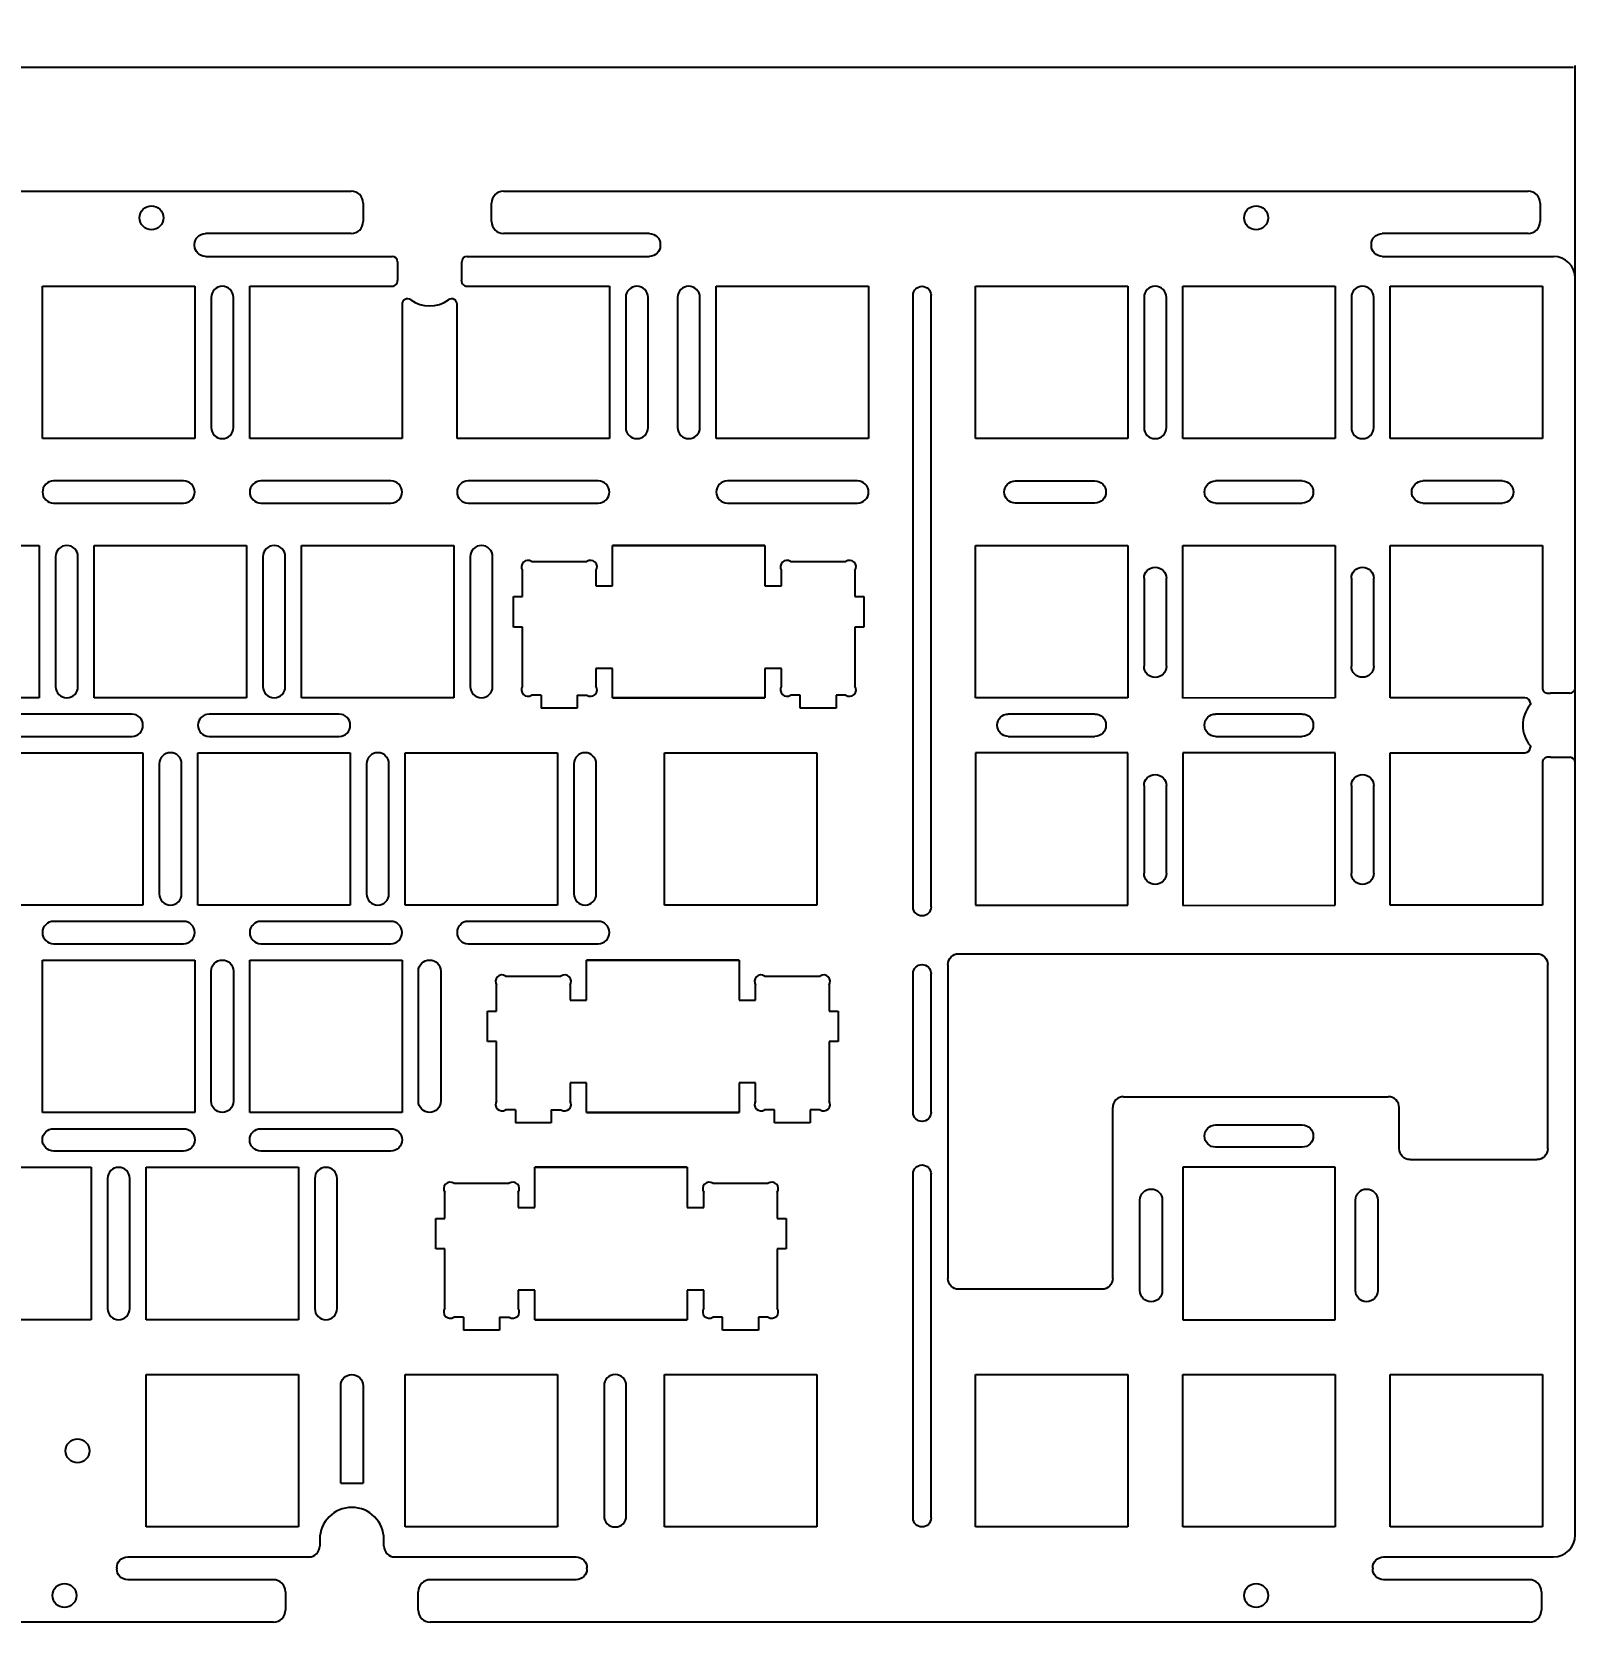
# Model space of a CAD drawing. Header units: millimetres. Extents: x 232 to 1078, y -277 to 130.
# Drawn here: x 935.9 to 1077.7, y -243.4 to -97.3 of the extents above; entities that cross this region are included whole.
import ezdxf

# ---------------------------------------------------------------- set-up
doc = ezdxf.new("R2010")
doc.units = ezdxf.units.MM
doc.layers.add('1', color=7, linetype='Continuous')
doc.layers.add('4', color=7, linetype='Continuous')
doc.dimstyles.get("Standard").update_dxf_attribs({"dimtxt": 5, "dimasz": 0.18, "dimexe": 0.18, "dimexo": 0.0625, "dimgap": 0.09, "dimtad": 0, "dimtih": 1, "dimtoh": 1, "dimdec": 4, "dimzin": 0, "dimdsep": 46, "dimtxsty": 'Standard', "dimcen": 0.09, "dimadec": 0, "dimazin": 0, "dimtfac": 1, "dimtdec": 4, "dimtofl": 0, "dimtmove": 0, "dimatfit": 3, "dimfxl": 1, "dimtolj": 1, "dimtzin": 0, "dimarcsym": 0})

# ---------------------------------------------------------------- blocks, each defined once
blk = doc.blocks.new('*D14')
at = {"color": 0, "lineweight": -2}
for p, q in [((729.02, -155.96), (729.02, -100.38)), ((729.2, -100.56), (885.75, -100.56)), ((1077.49, -100.56), (920.93, -100.56)), ((1077.67, -184.36), (1077.67, -100.38))]:
    blk.add_line(p, q, dxfattribs=at)
at = {"color": 0, "lineweight": -3}
for points in [[(729.2, -100.53), (729.2, -100.59), (729.02, -100.56)], [(1077.49, -100.53), (1077.49, -100.59), (1077.67, -100.56)]]:
    blk.add_solid(points, dxfattribs=at)
at = {"layer": 'Defpoints', "color": 0, "lineweight": -3}
for p in [(1077.67, -100.56), (729.02, -156.02, -1.95), (1077.67, -184.42, -1.95)]:
    blk.add_point(p, dxfattribs=at)
at = {"color": 0, "insert": (903.34, -100.56), "char_height": 5, "attachment_point": 5}
blk.add_mtext('\\A1;348.6529', dxfattribs=at)

msp = doc.modelspace()

# ---------------------------------------------------------------- linework, layer by layer
at = {"color": 0}
for p, q in [((980.11521, -149.17364, -1.95004), (980.94071, -149.17364, -1.95004)), ((982.66461, -158.24394, -1.95004), (982.66461, -159.44284, -1.95004)), ((985.96501, -158.24394, -1.95004), (986.85865, -158.24394, -1.95004)), ((977.73321, -187.27364, -1.95004), (978.55871, -187.27364, -1.95004)), ((980.28261, -196.34394, -1.95004), (980.28261, -197.54284, -1.95004)), ((983.58301, -196.34394, -1.95004), (984.47665, -196.34394, -1.95004)), ((972.97071, -206.32364, -1.95004), (973.79621, -206.32364, -1.95004)), ((975.52011, -215.39394, -1.95004), (975.52011, -216.59284, -1.95004)), ((978.82051, -215.39394, -1.95004), (979.71415, -215.39394, -1.95004))]:
    msp.add_line(p, q, dxfattribs=at)
at = {"layer": '1', "color": 0}
for p, q in [((888.91557, -111.91294, -1.95005), (965.20313, -111.91294, -1.95005)), ((979.20313, -111.91294, -1.95005), (1073.34711, -111.91294, -1.95005)), ((966.30313, -113.01294, -1.95005), (966.30313, -114.71294, -1.95005)), ((978.10313, -114.71294, -1.95005), (978.10313, -113.01294, -1.95005)), ((1074.44711, -113.01294, -1.95005), (1074.44711, -114.71294, -1.95005)), ((950.80313, -116.91294, -1.95005), (950.80313, -116.81294, -1.95005)), ((965.20313, -115.81294, -1.95005), (951.80313, -115.81294, -1.95005)), ((992.60313, -115.81294, -1.95005), (979.20313, -115.81294, -1.95005)), ((993.60313, -116.81294, -1.95005), (993.60313, -116.91294, -1.95005)), ((1058.94711, -116.91294, -1.95005), (1058.94711, -116.81294, -1.95005)), ((1073.34711, -115.81294, -1.95005), (1059.94711, -115.81294, -1.95005)), ((951.80313, -117.91294, -1.95005), (968.95313, -117.91294, -1.95005)), ((975.85313, -117.91294, -1.95005), (992.60313, -117.91294, -1.95005)), ((1059.94711, -117.91294, -1.95005), (1075.66907, -117.91294, -1.95005)), ((969.45313, -118.41294, -1.95005), (969.45313, -119.91194, -1.95005)), ((975.35313, -119.91194, -1.95005), (975.35313, -118.41294, -1.95005)), ((936.82807, -134.66294, -1.95005), (936.82807, -120.66294, -1.95005)), ((936.82807, -120.66294, -1.95005), (950.82807, -120.66294, -1.95005)), ((950.82807, -120.66294, -1.95005), (950.82807, -134.66294, -1.95005)), ((955.87807, -120.66294, -1.95005), (968.96227, -120.66294, -1.95005)), ((955.87807, -134.66294, -1.95005), (955.87807, -120.66294, -1.95005)), ((975.84399, -120.66294, -1.95005), (988.92807, -120.66294, -1.95005)), ((988.92807, -120.66294, -1.95005), (988.92807, -134.66294, -1.95005)), ((998.74107, -120.66294, -1.95005), (1012.74007, -120.66294, -1.95005)), ((998.74107, -134.66294, -1.95005), (998.74107, -120.66294, -1.95005)), ((1012.74007, -120.66294, -1.95005), (1012.74007, -134.66294, -1.95005)), ((1022.55307, -120.66294, -1.95005), (1036.55307, -120.66294, -1.95005)), ((1022.55307, -134.66294, -1.95005), (1022.55307, -120.66294, -1.95005)), ((1036.55307, -120.66294, -1.95005), (1036.55307, -134.66294, -1.95005)), ((1041.60307, -120.66294, -1.95005), (1055.60307, -120.66294, -1.95005)), ((1041.60307, -134.66294, -1.95005), (1041.60307, -120.66294, -1.95005)), ((1055.60307, -120.66294, -1.95005), (1055.60307, -134.66294, -1.95005)), ((1060.65307, -134.66294, -1.95005), (1060.65307, -120.66294, -1.95005)), ((1060.65307, -120.66294, -1.95005), (1074.65307, -120.66294, -1.95005)), ((1074.65307, -120.66294, -1.95005), (1074.65307, -134.66294, -1.95005)), ((1077.66907, -157.54705, -1.95005), (1077.66907, -119.91294, -1.95005)), ((952.32813, -121.68874, -1.95005), (952.32813, -133.63794, -1.95005)), ((954.37813, -133.63794, -1.95005), (954.37813, -121.68874, -1.95005)), ((969.87807, -122.30508, -1.95005), (969.87807, -134.66294, -1.95005)), ((974.92807, -134.66294, -1.95005), (974.92807, -122.30517, -1.95005)), ((990.42813, -121.68874, -1.95005), (990.42813, -133.63794, -1.95005)), ((992.47813, -133.63794, -1.95005), (992.47813, -121.68874, -1.95005)), ((995.19056, -121.68874, -1.95005), (995.19056, -133.63794, -1.95005)), ((997.24056, -133.63794, -1.95005), (997.24056, -121.68874, -1.95005)), ((1016.82807, -177.70024, -1.95005), (1016.82807, -121.48794, -1.95005)), ((1018.47807, -177.70024, -1.95005), (1018.47807, -121.48794, -1.95005)), ((1038.05313, -121.68874, -1.95005), (1038.05313, -133.63794, -1.95005)), ((1040.10313, -133.63794, -1.95005), (1040.10313, -121.68874, -1.95005)), ((1057.10313, -121.68874, -1.95005), (1057.10313, -133.63794, -1.95005)), ((1059.15313, -133.63794, -1.95005), (1059.15313, -121.68874, -1.95005)), ((950.82807, -134.66294, -1.95005), (936.82807, -134.66294, -1.95005)), ((969.87807, -134.66294, -1.95005), (955.87807, -134.66294, -1.95005)), ((988.92807, -134.66294, -1.95005), (974.92807, -134.66294, -1.95005)), ((1012.74007, -134.66294, -1.95005), (998.74107, -134.66294, -1.95005)), ((1036.55307, -134.66294, -1.95005), (1022.55307, -134.66294, -1.95005)), ((1055.60307, -134.66294, -1.95005), (1041.60307, -134.66294, -1.95005)), ((1074.65307, -134.66294, -1.95005), (1060.65307, -134.66294, -1.95005)), ((949.80268, -138.54374, -1.95005), (937.85348, -138.54374, -1.95005)), ((968.85268, -138.54374, -1.95005), (956.90348, -138.54374, -1.95005)), ((987.90268, -138.54374, -1.95005), (975.95348, -138.54374, -1.95005)), ((1011.71518, -138.54374, -1.95005), (999.76598, -138.54374, -1.95005)), ((1026.22307, -138.54374, -1.95005), (1033.53307, -138.54374, -1.95005)), ((1052.58307, -138.54374, -1.95005), (1044.62307, -138.54374, -1.95005)), ((1070.98307, -138.54374, -1.95005), (1063.67307, -138.54374, -1.95005)), ((1025.20307, -139.57374, -1.95005), (1025.20307, -139.56374, -1.95005)), ((1034.55307, -139.56374, -1.95005), (1034.55307, -139.57374, -1.95005)), ((1043.60307, -139.56374, -1.95005), (1043.60307, -139.57374, -1.95005)), ((1053.60307, -139.57374, -1.95005), (1053.60307, -139.56374, -1.95005)), ((1062.65307, -139.56374, -1.95005), (1062.65307, -139.57374, -1.95005)), ((1072.00307, -139.57374, -1.95005), (1072.00307, -139.56374, -1.95005)), ((937.85348, -140.59374, -1.95005), (949.80268, -140.59374, -1.95005)), ((956.90348, -140.59374, -1.95005), (968.85268, -140.59374, -1.95005)), ((975.95348, -140.59374, -1.95005), (987.90268, -140.59374, -1.95005)), ((999.76598, -140.59374, -1.95005), (1011.71518, -140.59374, -1.95005)), ((1033.53307, -140.59374, -1.95005), (1026.22307, -140.59374, -1.95005)), ((1044.62307, -140.59374, -1.95005), (1052.58307, -140.59374, -1.95005)), ((1063.67307, -140.59374, -1.95005), (1070.98307, -140.59374, -1.95005)), ((922.54107, -144.47454, -1.95005), (936.54007, -144.47454, -1.95005)), ((936.54007, -144.47454, -1.95005), (936.54007, -158.47524, -1.95005)), ((941.59107, -144.47454, -1.95005), (955.59007, -144.47454, -1.95005)), ((941.59107, -158.47524, -1.95005), (941.59107, -144.47454, -1.95005)), ((955.59007, -144.47454, -1.95005), (955.59007, -158.47524, -1.95005)), ((960.64107, -144.47454, -1.95005), (974.64007, -144.47454, -1.95005)), ((960.64107, -158.47524, -1.95005), (960.64107, -144.47454, -1.95005)), ((974.64007, -144.47454, -1.95005), (974.64007, -158.47524, -1.95005)), ((989.21507, -144.47594, -1.95005), (989.21607, -144.47594, -1.95005)), ((989.21557, -144.47454, -1.95004), (1003.21557, -144.47454, -1.95004)), ((989.21607, -144.47454, -1.95005), (989.21607, -144.47594, -1.95005)), ((1003.21507, -144.47454, -1.95005), (989.21607, -144.47454, -1.95005)), ((1003.21507, -144.47594, -1.95005), (1003.21507, -144.47454, -1.95005)), ((1003.21507, -144.47594, -1.95005), (1003.21607, -144.47594, -1.95005)), ((1022.55307, -144.47454, -1.95005), (1036.55307, -144.47454, -1.95005)), ((1022.55307, -158.47524, -1.95005), (1022.55307, -144.47454, -1.95005)), ((1036.55307, -144.47454, -1.95005), (1036.55307, -158.47524, -1.95005)), ((1041.60307, -158.50024, -1.95005), (1041.60307, -144.47454, -1.95005)), ((1041.60307, -144.47454, -1.95005), (1055.60307, -144.47454, -1.95005)), ((1055.60307, -144.47454, -1.95005), (1055.60307, -158.47524, -1.95005)), ((1060.65307, -158.47524, -1.95005), (1060.65307, -144.47454, -1.95005)), ((1060.65307, -144.47454, -1.95005), (1074.65307, -144.47454, -1.95005)), ((1074.65307, -144.47454, -1.95005), (1074.65307, -157.55612, -1.95005)), ((938.04088, -145.50104, -1.95005), (938.04088, -157.45024, -1.95005)), ((940.09088, -157.45024, -1.95005), (940.09088, -145.50104, -1.95005)), ((957.09098, -145.50104, -1.95005), (957.09098, -157.45024, -1.95005)), ((959.14098, -157.45024, -1.95005), (959.14098, -145.50104, -1.95005)), ((976.14103, -145.50104, -1.95005), (976.14103, -157.45024, -1.95005)), ((978.19103, -157.45024, -1.95005), (978.19103, -145.50104, -1.95005)), ((981.77238, -145.94494, -1.95004), (986.85865, -145.94494, -1.95004)), ((1005.57249, -145.94494, -1.95004), (1010.65876, -145.94494, -1.95004)), ((1038.05317, -147.49454, -1.95005), (1038.05317, -155.58024, -1.95005)), ((1039.08317, -146.47454, -1.95005), (1039.07317, -146.47454, -1.95005)), ((1040.10317, -155.58024, -1.95005), (1040.10317, -147.49454, -1.95005)), ((1057.10317, -147.49454, -1.95005), (1057.10317, -155.56774, -1.95005)), ((1058.13317, -146.47454, -1.95005), (1058.12317, -146.47454, -1.95005)), ((1059.15317, -155.56774, -1.95005), (1059.15317, -147.49454, -1.95005)), ((987.69031, -148.17364, -1.95004), (989.21566, -148.17364, -1.95004)), ((1003.21547, -148.17364, -1.95004), (1004.74081, -148.17364, -1.95004)), ((980.11521, -151.97524, -1.95004), (980.11521, -149.17364, -1.95004)), ((1012.31441, -149.17364, -1.95004), (1012.31441, -151.97524, -1.95004)), ((989.21563, -155.77354, -1.95004), (987.69031, -155.77354, -1.95004)), ((1004.74081, -155.77354, -1.95004), (1003.2155, -155.77354, -1.95004)), ((1039.07317, -156.60024, -1.95005), (1039.08317, -156.60024, -1.95005)), ((1058.12317, -156.58774, -1.95005), (1058.13317, -156.58774, -1.95005)), ((936.54007, -158.47524, -1.95005), (922.54107, -158.47524, -1.95005)), ((955.59007, -158.47524, -1.95005), (941.59107, -158.47524, -1.95005)), ((974.64007, -158.47524, -1.95005), (960.64107, -158.47524, -1.95005)), ((989.21507, -158.47524, -1.95005), (1003.21607, -158.47524, -1.95005)), ((1003.21556, -158.47454, -1.95004), (989.21557, -158.47454, -1.95004)), ((1036.55307, -158.47524, -1.95005), (1022.55307, -158.47524, -1.95005)), ((1055.60307, -158.47524, -1.95005), (1041.60307, -158.50024, -1.95005)), ((1073.05381, -158.47524, -1.95005), (1060.65307, -158.47524, -1.95005)), ((1073.55381, -158.97524, -1.95005), (1073.55381, -159.0883, -1.95005)), ((1077.16907, -158.04705, -1.95005), (1075.40307, -158.04705, -1.95005)), ((945.04048, -159.97604, -1.95005), (933.09128, -159.97604, -1.95005)), ((964.09053, -159.97604, -1.95005), (952.14133, -159.97604, -1.95005)), ((985.96501, -159.44284, -1.95004), (982.66461, -159.44284, -1.95004)), ((1009.76521, -159.44284, -1.95004), (1006.46461, -159.44284, -1.95004)), ((1033.53307, -159.97205, -1.95005), (1025.57307, -159.97205, -1.95005)), ((1052.58307, -159.97205, -1.95005), (1044.62307, -159.97205, -1.95005)), ((933.09128, -162.02604, -1.95005), (945.04048, -162.02604, -1.95005)), ((952.14133, -162.02604, -1.95005), (964.09053, -162.02604, -1.95005)), ((1024.55307, -160.99205, -1.95005), (1024.55307, -161.00205, -1.95005)), ((1025.57307, -162.02205, -1.95005), (1033.53307, -162.02205, -1.95005)), ((1034.55307, -161.00205, -1.95005), (1034.55307, -160.99205, -1.95005)), ((1043.60307, -160.99205, -1.95005), (1043.60307, -161.00205, -1.95005)), ((1044.62307, -162.02205, -1.95005), (1052.58307, -162.02205, -1.95005)), ((1053.60307, -161.00205, -1.95005), (1053.60307, -160.99205, -1.95005)), ((932.06607, -163.52454, -1.95005), (946.06507, -163.52454, -1.95005)), ((946.06507, -163.52454, -1.95005), (946.06507, -177.52524, -1.95005)), ((951.11607, -163.52454, -1.95005), (965.11507, -163.52454, -1.95005)), ((951.11607, -177.52524, -1.95005), (951.11607, -163.52454, -1.95005)), ((965.11507, -163.52454, -1.95005), (965.11507, -177.52524, -1.95005)), ((970.16607, -163.52454, -1.95005), (984.16507, -163.52454, -1.95005)), ((970.16607, -177.52524, -1.95005), (970.16607, -163.52454, -1.95005)), ((984.16507, -163.52454, -1.95005), (984.16507, -177.52524, -1.95005)), ((993.97807, -177.52524, -1.95005), (993.97807, -163.52454, -1.95005)), ((993.97807, -163.52454, -1.95005), (1007.97807, -163.52454, -1.95005)), ((1007.97807, -163.52454, -1.95005), (1007.97807, -177.52524, -1.95005)), ((1036.55307, -163.52454, -1.95005), (1022.55307, -163.52454, -1.95005)), ((1022.55307, -163.52454, -1.95005), (1022.55307, -177.52524, -1.95005)), ((1036.55307, -177.52524, -1.95005), (1036.55307, -163.52454, -1.95005)), ((1055.60307, -163.52454, -1.95005), (1041.60307, -163.52454, -1.95005)), ((1041.60307, -163.52454, -1.95005), (1041.60307, -177.55024, -1.95005)), ((1055.60307, -177.52524, -1.95005), (1055.60307, -163.52454, -1.95005)), ((1060.65307, -177.52524, -1.95005), (1060.65307, -163.52454, -1.95005)), ((1060.65307, -163.52454, -1.95005), (1073.05381, -163.52454, -1.95005)), ((1073.55381, -162.9058, -1.95005), (1073.55381, -163.02454, -1.95005)), ((947.56593, -164.55104, -1.95005), (947.56593, -176.50024, -1.95005)), ((949.61593, -176.50024, -1.95005), (949.61593, -164.55104, -1.95005)), ((966.61598, -164.55104, -1.95005), (966.61598, -176.50024, -1.95005)), ((968.66598, -176.50024, -1.95005), (968.66598, -164.55104, -1.95005)), ((985.66603, -164.55104, -1.95005), (985.66603, -176.50024, -1.95005)), ((987.71603, -176.50024, -1.95005), (987.71603, -164.55104, -1.95005)), ((1074.65307, -164.43798, -1.95005), (1074.65307, -177.52524, -1.95005)), ((1075.40307, -163.94705, -1.95005), (1077.16907, -163.94705, -1.95005)), ((1077.66907, -235.42529, -1.95005), (1077.66907, -164.44705, -1.95005)), ((1038.05297, -166.54454, -1.95005), (1038.05297, -174.60524, -1.95005)), ((1039.08317, -165.52454, -1.95005), (1039.07297, -165.52454, -1.95005)), ((1040.10317, -174.60524, -1.95005), (1040.10317, -166.54454, -1.95005)), ((1057.10317, -166.54454, -1.95005), (1057.10317, -174.60524, -1.95005)), ((1058.13297, -165.52454, -1.95005), (1058.12317, -165.52454, -1.95005)), ((1059.15297, -174.60524, -1.95005), (1059.15297, -166.54454, -1.95005)), ((1039.07297, -175.62524, -1.95005), (1039.08317, -175.62524, -1.95005)), ((1058.12317, -175.62524, -1.95005), (1058.13297, -175.62524, -1.95005)), ((946.06507, -177.52524, -1.95005), (932.06607, -177.52524, -1.95005)), ((965.11507, -177.52524, -1.95005), (951.11607, -177.52524, -1.95005)), ((984.16507, -177.52524, -1.95005), (970.16607, -177.52524, -1.95005)), ((1007.97807, -177.52524, -1.95005), (993.97807, -177.52524, -1.95005)), ((1022.55307, -177.52524, -1.95005), (1036.55307, -177.52524, -1.95005)), ((1041.60307, -177.55024, -1.95005), (1055.60307, -177.52524, -1.95005)), ((1074.65307, -177.52524, -1.95005), (1060.65307, -177.52524, -1.95005)), ((949.80188, -179.02604, -1.95005), (937.85268, -179.02604, -1.95005)), ((968.85188, -179.02604, -1.95005), (956.90268, -179.02604, -1.95005)), ((987.90188, -179.02604, -1.95005), (975.95268, -179.02604, -1.95005)), ((937.85268, -181.07604, -1.95005), (949.80188, -181.07604, -1.95005)), ((956.90268, -181.07604, -1.95005), (968.85188, -181.07604, -1.95005)), ((975.95268, -181.07604, -1.95005), (987.90188, -181.07604, -1.95005)), ((936.82807, -182.57454, -1.95005), (950.82807, -182.57454, -1.95005)), ((936.82807, -196.57524, -1.95005), (936.82807, -182.57454, -1.95005)), ((950.82807, -182.57454, -1.95005), (950.82807, -196.57524, -1.95005)), ((955.87807, -182.57454, -1.95005), (969.87807, -182.57454, -1.95005)), ((955.87807, -196.57524, -1.95005), (955.87807, -182.57454, -1.95005)), ((969.87807, -182.57454, -1.95005), (969.87807, -196.57524, -1.95005)), ((1000.83407, -182.57454, -1.95005), (986.83307, -182.57454, -1.95005)), ((986.83357, -182.57454, -1.95004), (1000.83357, -182.57454, -1.95004)), ((1021.02837, -181.99064, -1.95005), (1074.14727, -181.99064, -1.95005)), ((952.32733, -195.55024, -1.95005), (952.32733, -183.60104, -1.95005)), ((954.37733, -183.60104, -1.95005), (954.37733, -195.55024, -1.95005)), ((971.37733, -195.55024, -1.95005), (971.37733, -183.60104, -1.95005)), ((973.42733, -183.60104, -1.95005), (973.42733, -195.55024, -1.95005)), ((979.39038, -184.04494, -1.95004), (984.47665, -184.04494, -1.95004)), ((1003.19049, -184.04494, -1.95004), (1008.27676, -184.04494, -1.95004)), ((1016.82807, -196.5868, -1.95005), (1016.82807, -183.81564, -1.95005)), ((1018.47807, -196.5868, -1.95005), (1018.47807, -183.81564, -1.95005)), ((1020.02837, -182.99064, -1.95005), (1020.02837, -211.82874, -1.95005)), ((1075.14727, -199.91424, -1.95005), (1075.14727, -182.99064, -1.95005)), ((985.30831, -186.27364, -1.95004), (986.83366, -186.27364, -1.95004)), ((1000.83347, -186.27364, -1.95004), (1002.35881, -186.27364, -1.95004)), ((977.73321, -190.07524, -1.95004), (977.73321, -187.27364, -1.95004)), ((1009.93241, -187.27364, -1.95004), (1009.93241, -190.07524, -1.95004)), ((986.83363, -193.87354, -1.95004), (985.30831, -193.87354, -1.95004)), ((1002.35881, -193.87354, -1.95004), (1000.8335, -193.87354, -1.95004)), ((1036.17864, -195.14104, -1.95005), (1060.49694, -195.14104, -1.95005)), ((950.82807, -196.57524, -1.95005), (936.82807, -196.57524, -1.95005)), ((969.87807, -196.57524, -1.95005), (955.87807, -196.57524, -1.95005)), ((986.83307, -196.57524, -1.95005), (1000.83407, -196.57524, -1.95005)), ((1000.83356, -196.57454, -1.95004), (986.83357, -196.57454, -1.95004)), ((1035.17864, -211.82874, -1.95005), (1035.17864, -196.14104, -1.95005)), ((1061.49694, -199.91424, -1.95005), (1061.49694, -196.14104, -1.95005)), ((937.85268, -198.07524, -1.95005), (949.80188, -198.07524, -1.95005)), ((956.90268, -198.07524, -1.95005), (968.85188, -198.07524, -1.95005)), ((983.58301, -197.54284, -1.95004), (980.28261, -197.54284, -1.95004)), ((1007.38321, -197.54284, -1.95004), (1004.08261, -197.54284, -1.95004)), ((1044.62807, -197.72773, -1.95005), (1052.57807, -197.72773, -1.95005)), ((949.80188, -200.12524, -1.95005), (937.85268, -200.12524, -1.95005)), ((968.85188, -200.12524, -1.95005), (956.90268, -200.12524, -1.95005)), ((1052.57807, -199.77773, -1.95005), (1044.62807, -199.77773, -1.95005)), ((927.30307, -201.62454, -1.95005), (941.30307, -201.62454, -1.95005)), ((941.30307, -201.62454, -1.95005), (941.30307, -215.62534, -1.95005)), ((946.35307, -201.62454, -1.95005), (960.35307, -201.62454, -1.95005)), ((946.35307, -215.62534, -1.95005), (946.35307, -201.62454, -1.95005)), ((960.35307, -201.62454, -1.95005), (960.35307, -215.62534, -1.95005)), ((982.07057, -201.62604, -1.95005), (982.07107, -201.62604, -1.95005)), ((996.07107, -201.62454, -1.95005), (982.07107, -201.62454, -1.95005)), ((982.07107, -201.62454, -1.95005), (982.07107, -201.62604, -1.95005)), ((982.07107, -201.62454, -1.95004), (996.07107, -201.62454, -1.95004)), ((996.07107, -201.62604, -1.95005), (996.07107, -201.62454, -1.95005)), ((996.07107, -201.62604, -1.95005), (996.07157, -201.62604, -1.95005)), ((1055.60307, -201.62454, -1.95005), (1041.60307, -201.62454, -1.95005)), ((1041.60307, -201.62454, -1.95005), (1041.60307, -215.62534, -1.95005)), ((1055.60307, -215.62534, -1.95005), (1055.60307, -201.62454, -1.95005)), ((1062.49694, -200.91424, -1.95005), (1074.14727, -200.91424, -1.95005)), ((942.80233, -202.65154, -1.95005), (942.80233, -214.60074, -1.95005)), ((944.85233, -214.60074, -1.95005), (944.85233, -202.65154, -1.95005)), ((961.85233, -202.65159, -1.95005), (961.85233, -214.60079, -1.95005)), ((963.90233, -214.60079, -1.95005), (963.90233, -202.65159, -1.95005)), ((974.62788, -203.09494, -1.95004), (979.71415, -203.09494, -1.95004)), ((998.42799, -203.09494, -1.95004), (1003.51426, -203.09494, -1.95004)), ((1016.82807, -233.85029, -1.95005), (1016.82807, -202.23258, -1.95005)), ((1018.47807, -233.85029, -1.95005), (1018.47807, -202.23258, -1.95005)), ((1038.70797, -203.62454, -1.95005), (1038.69817, -203.62454, -1.95005)), ((1058.50797, -203.62454, -1.95005), (1058.49817, -203.62454, -1.95005)), ((980.54581, -205.32364, -1.95004), (982.07116, -205.32364, -1.95004)), ((996.07097, -205.32364, -1.95004), (997.59631, -205.32364, -1.95004)), ((1037.67817, -212.95524, -1.95005), (1037.67817, -204.64454, -1.95005)), ((1039.72797, -204.64454, -1.95005), (1039.72797, -212.95524, -1.95005)), ((1057.47817, -212.95524, -1.95005), (1057.47817, -204.64454, -1.95005)), ((1059.52797, -204.64454, -1.95005), (1059.52797, -212.95524, -1.95005)), ((972.97071, -209.12524, -1.95004), (972.97071, -206.32364, -1.95004)), ((1005.16991, -206.32364, -1.95004), (1005.16991, -209.12524, -1.95004)), ((982.07113, -212.92354, -1.95004), (980.54581, -212.92354, -1.95004)), ((997.59631, -212.92354, -1.95004), (996.071, -212.92354, -1.95004)), ((1034.17864, -212.82874, -1.95005), (1021.02837, -212.82874, -1.95005)), ((1038.69817, -213.97524, -1.95005), (1038.70797, -213.97524, -1.95005)), ((1058.49817, -213.97524, -1.95005), (1058.50797, -213.97524, -1.95005)), ((941.30307, -215.62534, -1.95005), (927.30307, -215.62534, -1.95005)), ((960.35307, -215.62534, -1.95005), (946.35307, -215.62534, -1.95005)), ((982.07057, -215.62534, -1.95005), (996.07157, -215.62534, -1.95005)), ((996.07106, -215.62454, -1.95004), (982.07107, -215.62454, -1.95004)), ((1041.60307, -215.62534, -1.95005), (1055.60307, -215.62534, -1.95005)), ((978.82051, -216.59284, -1.95004), (975.52011, -216.59284, -1.95004)), ((1002.62071, -216.59284, -1.95004), (999.32011, -216.59284, -1.95004)), ((946.35307, -220.67444, -1.95005), (960.35307, -220.67444, -1.95005)), ((946.35307, -234.67529, -1.95005), (946.35307, -220.67444, -1.95005)), ((960.35307, -220.67444, -1.95005), (960.35307, -234.67529, -1.95005)), ((970.16607, -234.67529, -1.95005), (970.16607, -220.67444, -1.95005)), ((970.16607, -220.67444, -1.95005), (984.16507, -220.67444, -1.95005)), ((984.16507, -220.67444, -1.95005), (984.16507, -234.67529, -1.95005)), ((993.97807, -234.67529, -1.95005), (993.97807, -220.67444, -1.95005)), ((993.97807, -220.67444, -1.95005), (1007.97807, -220.67444, -1.95005)), ((1007.97807, -220.67444, -1.95005), (1007.97807, -234.67529, -1.95005)), ((1022.55307, -234.67529, -1.95005), (1022.55307, -220.67444, -1.95005)), ((1022.55307, -220.67444, -1.95005), (1036.55307, -220.67444, -1.95005)), ((1036.55307, -220.67444, -1.95005), (1036.55307, -234.67529, -1.95005)), ((1041.60307, -234.67529, -1.95005), (1041.60307, -220.67444, -1.95005)), ((1041.60307, -220.67444, -1.95005), (1055.60307, -220.67444, -1.95005)), ((1055.60307, -220.67444, -1.95005), (1055.60307, -234.67529, -1.95005)), ((1060.65307, -220.67444, -1.95005), (1074.65307, -220.67444, -1.95005)), ((1060.65307, -234.67529, -1.95005), (1060.65307, -220.67444, -1.95005)), ((1074.65307, -220.67444, -1.95005), (1074.65307, -234.67529, -1.95005)), ((964.23458, -230.65024, -1.95005), (964.23458, -221.70104, -1.95005)), ((966.28458, -221.70104, -1.95005), (966.28458, -230.65024, -1.95005)), ((988.42878, -221.70104, -1.95005), (988.42878, -233.65024, -1.95005)), ((990.47878, -233.65024, -1.95005), (990.47878, -221.70104, -1.95005)), ((964.23458, -230.65024, -1.95005), (966.28458, -230.65024, -1.95005)), ((960.35307, -234.67529, -1.95005), (946.35307, -234.67529, -1.95005)), ((984.16507, -234.67529, -1.95005), (970.16607, -234.67529, -1.95005)), ((1007.97807, -234.67529, -1.95005), (993.97807, -234.67529, -1.95005)), ((1036.55307, -234.67529, -1.95005), (1022.55307, -234.67529, -1.95005)), ((1055.60307, -234.67529, -1.95005), (1041.60307, -234.67529, -1.95005)), ((1074.65307, -234.67529, -1.95005), (1060.65307, -234.67529, -1.95005)), ((962.30958, -235.82704, -1.95005), (962.30958, -236.42529, -1.95005)), ((968.20958, -236.42529, -1.95005), (968.20958, -235.82704, -1.95005)), ((944.65958, -237.42529, -1.95005), (961.30958, -237.42529, -1.95005)), ((969.20958, -237.42529, -1.95005), (985.85958, -237.42529, -1.95005)), ((1060.06911, -237.42529, -1.95005), (1075.66907, -237.42529, -1.95005)), ((943.65958, -238.42529, -1.95005), (943.65958, -238.52529, -1.95005)), ((958.05958, -239.52529, -1.95005), (944.65958, -239.52529, -1.95005)), ((985.85958, -239.52529, -1.95005), (972.45958, -239.52529, -1.95005)), ((986.85958, -238.52529, -1.95005), (986.85958, -238.42529, -1.95005)), ((1059.06911, -238.42529, -1.95005), (1059.06911, -238.52529, -1.95005)), ((1073.46911, -239.52529, -1.95005), (1060.06911, -239.52529, -1.95005)), ((959.15958, -240.62529, -1.95005), (959.15958, -242.32534, -1.95005)), ((971.35958, -242.32534, -1.95005), (971.35958, -240.62529, -1.95005)), ((1074.56911, -240.62529, -1.95005), (1074.56911, -242.32534, -1.95005)), ((958.05958, -243.42534, -1.95005), (891.8741, -243.42534, -1.95005)), ((1073.46911, -243.42534, -1.95005), (972.45958, -243.42534, -1.95005))]:
    msp.add_line(p, q, dxfattribs=at)
for centre in [(946.84711, -114.36294, -1.95005), (1048.34711, -114.36294, -1.95005), (940.04657, -227.67487, -1.95005), (938.84711, -240.97534, -1.95005), (1048.34711, -240.97534, -1.95005)]:
    msp.add_circle(centre, 1.1, dxfattribs=at)
for centre, radius, start, end in [((965.20313, -113.01294, -1.95005), 1.1, 0, 90), ((979.20313, -113.01294, -1.95005), 1.1, 90, 180), ((1073.34711, -113.01294, -1.95005), 1.1, 0, 90), ((965.20313, -114.71294, -1.95005), 1.1, 270, 0), ((979.20313, -114.71294, -1.95005), 1.1, 180, 270), ((1073.34711, -114.71294, -1.95005), 1.1, 270, 0), ((968.95313, -118.41294, -1.95005), 0.5, 0, 90), ((975.85313, -118.41294, -1.95005), 0.5, 90, 180), ((1075.66907, -119.91294, -1.95005), 2, 0, 90), ((953.35313, -121.68874, -1.95005), 1.025, 0, 180), ((968.96227, -120.16294, -1.95005), 0.5, 270, 4.172162), ((972.40313, -119.91194, -1.95005), 2.95, 180, 184.172162), ((975.84399, -120.16294, -1.95005), 0.5, 175.827838, 270), ((972.40313, -119.91194, -1.95005), 2.95, 355.827838, 0), ((991.45313, -121.68874, -1.95005), 1.025, 0, 180), ((996.21556, -121.68874, -1.95005), 1.025, 0, 180), ((1039.07813, -121.68874, -1.95005), 1.025, 0, 180), ((1058.12813, -121.68874, -1.95005), 1.025, 0, 180), ((970.37807, -122.30508, -1.95005), 0.5, 54.057439, 180), ((972.40313, -119.51194, -1.95005), 2.95, 234.057439, 305.940099), ((974.42807, -122.30517, -1.95005), 0.5, 0, 125.940099), ((953.35313, -133.63794, -1.95005), 1.025, 180, 0), ((991.45313, -133.63794, -1.95005), 1.025, 180, 0), ((996.21556, -133.63794, -1.95005), 1.025, 180, 0), ((1039.07813, -133.63794, -1.95005), 1.025, 180, 0), ((1058.12813, -133.63794, -1.95005), 1.025, 180, 0), ((937.85348, -139.56874, -1.95005), 1.025, 90, 270), ((949.80268, -139.56874, -1.95005), 1.025, 270, 90), ((956.90348, -139.56874, -1.95005), 1.025, 90, 270), ((968.85268, -139.56874, -1.95005), 1.025, 270, 90), ((975.95348, -139.56874, -1.95005), 1.025, 90, 270), ((987.90268, -139.56874, -1.95005), 1.025, 270, 90), ((999.76598, -139.56874, -1.95005), 1.025, 90, 270), ((1011.71518, -139.56874, -1.95005), 1.025, 270, 90), ((939.06588, -145.50104, -1.95005), 1.025, 0, 180), ((958.11598, -145.50104, -1.95005), 1.025, 0, 180), ((977.16603, -145.50104, -1.95005), 1.025, 0, 180), ((939.06588, -157.45024, -1.95005), 1.025, 180, 0), ((958.11598, -157.45024, -1.95005), 1.025, 180, 0), ((977.16603, -157.45024, -1.95005), 1.025, 180, 0), ((1075.15307, -157.55612, -1.95005), 0.5, 180, 274.15551), ((1077.16907, -157.54705, -1.95005), 0.5, 270, 0), ((1075.80307, -160.99705, -1.95005), 2.95, 139.681707, 220.318293), ((1073.05381, -158.97524, -1.95005), 0.5, 0, 90), ((945.04048, -161.00104, -1.95005), 1.025, 270, 90), ((952.14133, -161.00104, -1.95005), 1.025, 90, 270), ((964.09053, -161.00104, -1.95005), 1.025, 270, 90), ((948.59093, -164.55104, -1.95005), 1.025, 0, 180), ((967.64098, -164.55104, -1.95005), 1.025, 0, 180), ((986.69103, -164.55104, -1.95005), 1.025, 0, 180), ((1073.05381, -163.02454, -1.95005), 0.5, 270, 0), ((1075.15307, -164.43798, -1.95005), 0.5, 85.84449, 180), ((1077.16907, -164.44705, -1.95005), 0.5, 0, 90), ((948.59093, -176.50024, -1.95005), 1.025, 180, 0), ((967.64098, -176.50024, -1.95005), 1.025, 180, 0), ((986.69103, -176.50024, -1.95005), 1.025, 180, 0), ((937.85268, -180.05104, -1.95005), 1.025, 90, 270), ((949.80188, -180.05104, -1.95005), 1.025, 270, 90), ((956.90268, -180.05104, -1.95005), 1.025, 90, 270), ((968.85188, -180.05104, -1.95005), 1.025, 270, 90), ((975.95268, -180.05104, -1.95005), 1.025, 90, 270), ((987.90188, -180.05104, -1.95005), 1.025, 270, 90), ((1036.17864, -196.14104, -1.95005), 1, 90, 180), ((1060.49694, -196.14104, -1.95005), 1, 0, 90), ((943.82733, -202.65154, -1.95005), 1.025, 0, 180), ((962.87733, -202.65159, -1.95005), 1.025, 0, 180), ((943.82733, -214.60074, -1.95005), 1.025, 180, 0), ((962.87733, -214.60079, -1.95005), 1.025, 180, 0), ((989.45378, -221.70104, -1.95005), 1.025, 0, 180), ((965.25958, -235.82704, -1.95005), 2.95, 0, 180), ((989.45378, -233.65024, -1.95005), 1.025, 180, 0), ((961.30958, -236.42529, -1.95005), 1, 270, 0), ((969.20958, -236.42529, -1.95005), 1, 180, 270), ((1075.66907, -235.42529, -1.95005), 2, 270, 0), ((958.05958, -240.62529, -1.95005), 1.1, 0, 90), ((972.45958, -240.62529, -1.95005), 1.1, 90, 180), ((1073.46911, -240.62529, -1.95005), 1.1, 0, 90), ((958.05958, -242.32534, -1.95005), 1.1, 270, 0), ((972.45958, -242.32534, -1.95005), 1.1, 180, 270), ((1073.46911, -242.32534, -1.95005), 1.1, 270, 0)]:
    msp.add_arc(centre, radius, start, end, dxfattribs=at)
at = {"layer": '1', "color": 0, "extrusion": (0, 0, -1)}
for centre, radius, start, end in [((-951.80313, -116.81294, 1.95005), 1, 0, 90), ((-951.80313, -116.91294, 1.95005), 1, 270, 0), ((-992.60313, -116.81294, 1.95005), 1, 90, 180), ((-992.60313, -116.91294, 1.95005), 1, 180, 270), ((-1059.94711, -116.81294, 1.95005), 1, 0, 90), ((-1059.94711, -116.91294, 1.95005), 1, 270, 0), ((-1017.65307, -121.48794, 1.95005), 0.825, 0, 180), ((-1026.22307, -139.56374, 1.95005), 1.02, 0, 90), ((-1033.53307, -139.56374, 1.95005), 1.02, 90, 180), ((-1044.62307, -139.56374, 1.95005), 1.02, 0, 90), ((-1052.58307, -139.56374, 1.95005), 1.02, 90, 180), ((-1063.67307, -139.56374, 1.95005), 1.02, 0, 90), ((-1070.98307, -139.56374, 1.95005), 1.02, 90, 180), ((-1026.22307, -139.57374, 1.95005), 1.02, 270, 0), ((-1033.53307, -139.57374, 1.95005), 1.02, 180, 270), ((-1044.62307, -139.57374, 1.95005), 1.02, 270, 0), ((-1052.58307, -139.57374, 1.95005), 1.02, 180, 270), ((-1063.67307, -139.57374, 1.95005), 1.02, 270, 0), ((-1070.98307, -139.57374, 1.95005), 1.02, 180, 270), ((-1039.07317, -147.49454, 1.95005), 1.02, 0, 90), ((-1039.08317, -147.49454, 1.95005), 1.02, 90, 180), ((-1058.12317, -147.49454, 1.95005), 1.02, 0, 90), ((-1058.13317, -147.49454, 1.95005), 1.02, 90, 180), ((-1039.07317, -155.58024, 1.95005), 1.02, 270, 0), ((-1039.08317, -155.58024, 1.95005), 1.02, 180, 270), ((-1058.12317, -155.56774, 1.95005), 1.02, 270, 0), ((-1058.13317, -155.56774, 1.95005), 1.02, 180, 270), ((-1075.40307, -160.99705, 1.95005), 2.95, 85.84449, 90), ((-1025.57307, -160.99205, 1.95005), 1.02, 0, 90), ((-1033.53307, -160.99205, 1.95005), 1.02, 90, 180), ((-1044.62307, -160.99205, 1.95005), 1.02, 0, 90), ((-1052.58307, -160.99205, 1.95005), 1.02, 90, 180), ((-1025.57307, -161.00205, 1.95005), 1.02, 270, 0), ((-1033.53307, -161.00205, 1.95005), 1.02, 180, 270), ((-1044.62307, -161.00205, 1.95005), 1.02, 270, 0), ((-1052.58307, -161.00205, 1.95005), 1.02, 180, 270), ((-1075.40307, -160.99705, 1.95005), 2.95, 270, 274.15551), ((-1039.07297, -166.54454, 1.95005), 1.02, 0, 90), ((-1039.08317, -166.54454, 1.95005), 1.02, 90, 180), ((-1058.12317, -166.54454, 1.95005), 1.02, 0, 90), ((-1058.13297, -166.54454, 1.95005), 1.02, 90, 180), ((-1039.07297, -174.60524, 1.95005), 1.02, 270, 0), ((-1039.08317, -174.60524, 1.95005), 1.02, 180, 270), ((-1058.12317, -174.60524, 1.95005), 1.02, 270, 0), ((-1058.13297, -174.60524, 1.95005), 1.02, 180, 270), ((-1017.65307, -177.70024, 1.95005), 0.825, 180, 0), ((-953.35233, -183.60104, 1.95005), 1.025, 0, 180), ((-972.40233, -183.60104, 1.95005), 1.025, 0, 180), ((-1021.02837, -182.99064, 1.95005), 1, 0, 90), ((-1074.14727, -182.99064, 1.95005), 1, 90, 180), ((-1017.65307, -183.81564, 1.95005), 0.825, 0, 180), ((-953.35233, -195.55024, 1.95005), 1.025, 180, 0), ((-972.40233, -195.55024, 1.95005), 1.025, 180, 0), ((-1017.65307, -196.5868, 1.95005), 0.825, 180, 0), ((-937.85268, -199.10024, 1.95005), 1.025, 270, 90), ((-949.80188, -199.10024, 1.95005), 1.025, 90, 270), ((-956.90268, -199.10024, 1.95005), 1.025, 270, 90), ((-968.85188, -199.10024, 1.95005), 1.025, 90, 270), ((-1044.62807, -198.75273, 1.95005), 1.025, 270, 90), ((-1052.57807, -198.75273, 1.95005), 1.025, 90, 270), ((-1062.49694, -199.91424, 1.95005), 1, 270, 0), ((-1074.14727, -199.91424, 1.95005), 1, 180, 270), ((-1017.65307, -202.23258, 1.95005), 0.825, 0, 180), ((-1038.69817, -204.64454, 1.95005), 1.02, 0, 90), ((-1038.70797, -204.64454, 1.95005), 1.02, 90, 180), ((-1058.49817, -204.64454, 1.95005), 1.02, 0, 90), ((-1058.50797, -204.64454, 1.95005), 1.02, 90, 180), ((-1021.02837, -211.82874, 1.95005), 1, 270, 0), ((-1034.17864, -211.82874, 1.95005), 1, 180, 270), ((-1038.69817, -212.95524, 1.95005), 1.02, 270, 0), ((-1038.70797, -212.95524, 1.95005), 1.02, 180, 270), ((-1058.49817, -212.95524, 1.95005), 1.02, 270, 0), ((-1058.50797, -212.95524, 1.95005), 1.02, 180, 270), ((-965.25958, -221.70104, 1.95005), 1.025, 0, 180), ((-1017.65307, -233.85029, 1.95005), 0.825, 180, 0), ((-944.65958, -238.42529, 1.95005), 1, 0, 90), ((-985.85958, -238.42529, 1.95005), 1, 90, 180), ((-1060.06911, -238.42529, 1.95005), 1, 0, 90), ((-944.65958, -238.52529, 1.95005), 1, 270, 0), ((-985.85958, -238.52529, 1.95005), 1, 180, 270), ((-1060.06911, -238.52529, 1.95005), 1, 270, 0)]:
    msp.add_arc(centre, radius, start, end, dxfattribs=at)
at = {"layer": '1', "color": 0}
for points in [[(989.21566, -148.17364, -1.95004), (989.21563, -147.24265, -1.95004), (989.2156, -146.31166, -1.95004), (989.21557, -144.47454, -1.95004)], [(1003.21557, -144.47454, -1.95004), (1003.21554, -146.12627, -1.95004), (1003.2155, -147.14996, -1.95004), (1003.21547, -148.17364, -1.95004)], [(980.94071, -149.17364, -1.95004), (980.94071, -148.49293, -1.95004), (980.94071, -147.81222, -1.95004), (980.94071, -146.7766, -1.95004)], [(987.69031, -146.7766, -1.95004), (987.69031, -147.45108, -1.95004), (987.69031, -147.81236, -1.95004), (987.69031, -148.17364, -1.95004)], [(1004.74081, -148.17364, -1.95004), (1004.74081, -147.81344, -1.95004), (1004.74081, -147.45324, -1.95004), (1004.74081, -146.77659, -1.95004)], [(1011.49031, -146.77677, -1.95004), (1011.49031, -147.89102, -1.95004), (1011.49031, -148.53233, -1.95004), (1011.49031, -149.17364, -1.95004)], [(1011.49031, -149.17364, -1.95004), (1011.57156, -149.17364, -1.95004), (1011.65281, -149.17364, -1.95004), (1012.31441, -149.17364, -1.95004)], [(980.94071, -151.97524, -1.95004), (980.86316, -151.97524, -1.95004), (980.78561, -151.97524, -1.95004), (980.11521, -151.97524, -1.95004)], [(980.94071, -157.41228, -1.95004), (980.94071, -155.18772, -1.95004), (980.94071, -153.58148, -1.95004), (980.94071, -151.97524, -1.95004)], [(1011.49031, -151.97524, -1.95004), (1011.49031, -153.5125, -1.95004), (1011.49031, -155.04976, -1.95004), (1011.49031, -157.41212, -1.95004)], [(1012.31441, -151.97524, -1.95004), (1011.66391, -151.97524, -1.95004), (1011.57711, -151.97524, -1.95004), (1011.49031, -151.97524, -1.95004)], [(987.69031, -155.77354, -1.95004), (987.69031, -156.18859, -1.95004), (987.69031, -156.60363, -1.95004), (987.69031, -157.41228, -1.95004)], [(989.21557, -158.47454, -1.95004), (989.21559, -157.01431, -1.95004), (989.21561, -156.39393, -1.95004), (989.21563, -155.77354, -1.95004)], [(1003.2155, -155.77354, -1.95004), (1003.21552, -156.39519, -1.95004), (1003.21554, -157.01684, -1.95004), (1003.21556, -158.47454, -1.95004)], [(1004.74081, -157.41229, -1.95004), (1004.74081, -156.56372, -1.95004), (1004.74081, -156.16863, -1.95004), (1004.74081, -155.77354, -1.95004)], [(982.66461, -158.24394, -1.95004), (982.42874, -158.24394, -1.95004), (982.19286, -158.24394, -1.95004), (981.77238, -158.24394, -1.95004)], [(985.96501, -158.24394, -1.95004), (985.96501, -158.42136, -1.95004), (985.96501, -158.59878, -1.95004), (985.96501, -159.44284, -1.95004)], [(1006.46461, -158.24394, -1.95004), (1006.23652, -158.24394, -1.95004), (1006.00843, -158.24394, -1.95004), (1005.57249, -158.24394, -1.95004)], [(1006.46461, -159.44284, -1.95004), (1006.46461, -158.62177, -1.95004), (1006.46461, -158.43286, -1.95004), (1006.46461, -158.24394, -1.95004)], [(1010.65876, -158.24394, -1.95004), (1010.19685, -158.24394, -1.95004), (1009.98103, -158.24394, -1.95004), (1009.76521, -158.24394, -1.95004)], [(1009.76521, -158.24394, -1.95004), (1009.76521, -158.42622, -1.95004), (1009.76521, -158.6085, -1.95004), (1009.76521, -159.44284, -1.95004)], [(986.83366, -186.27364, -1.95004), (986.83363, -185.34265, -1.95004), (986.8336, -184.41166, -1.95004), (986.83357, -182.57454, -1.95004)], [(1000.83357, -182.57454, -1.95004), (1000.83354, -184.22627, -1.95004), (1000.8335, -185.24996, -1.95004), (1000.83347, -186.27364, -1.95004)], [(978.55871, -187.27364, -1.95004), (978.55871, -186.59293, -1.95004), (978.55871, -185.91222, -1.95004), (978.55871, -184.8766, -1.95004)], [(985.30831, -184.8766, -1.95004), (985.30831, -185.55108, -1.95004), (985.30831, -185.91236, -1.95004), (985.30831, -186.27364, -1.95004)], [(1002.35881, -186.27364, -1.95004), (1002.35881, -185.91344, -1.95004), (1002.35881, -185.55324, -1.95004), (1002.35881, -184.87659, -1.95004)], [(1009.10831, -184.87677, -1.95004), (1009.10831, -185.99102, -1.95004), (1009.10831, -186.63233, -1.95004), (1009.10831, -187.27364, -1.95004)], [(1009.10831, -187.27364, -1.95004), (1009.18956, -187.27364, -1.95004), (1009.27081, -187.27364, -1.95004), (1009.93241, -187.27364, -1.95004)], [(978.55871, -190.07524, -1.95004), (978.48116, -190.07524, -1.95004), (978.40361, -190.07524, -1.95004), (977.73321, -190.07524, -1.95004)], [(978.55871, -195.51228, -1.95004), (978.55871, -193.28772, -1.95004), (978.55871, -191.68148, -1.95004), (978.55871, -190.07524, -1.95004)], [(1009.10831, -190.07524, -1.95004), (1009.10831, -191.6125, -1.95004), (1009.10831, -193.14976, -1.95004), (1009.10831, -195.51212, -1.95004)], [(1009.93241, -190.07524, -1.95004), (1009.28191, -190.07524, -1.95004), (1009.19511, -190.07524, -1.95004), (1009.10831, -190.07524, -1.95004)], [(985.30831, -193.87354, -1.95004), (985.30831, -194.28859, -1.95004), (985.30831, -194.70363, -1.95004), (985.30831, -195.51228, -1.95004)], [(986.83357, -196.57454, -1.95004), (986.83359, -195.11431, -1.95004), (986.83361, -194.49393, -1.95004), (986.83363, -193.87354, -1.95004)], [(1000.8335, -193.87354, -1.95004), (1000.83352, -194.49519, -1.95004), (1000.83354, -195.11684, -1.95004), (1000.83356, -196.57454, -1.95004)], [(1002.35881, -195.51229, -1.95004), (1002.35881, -194.66372, -1.95004), (1002.35881, -194.26863, -1.95004), (1002.35881, -193.87354, -1.95004)], [(980.28261, -196.34394, -1.95004), (980.04674, -196.34394, -1.95004), (979.81086, -196.34394, -1.95004), (979.39038, -196.34394, -1.95004)], [(983.58301, -196.34394, -1.95004), (983.58301, -196.52136, -1.95004), (983.58301, -196.69878, -1.95004), (983.58301, -197.54284, -1.95004)], [(1004.08261, -196.34394, -1.95004), (1003.85452, -196.34394, -1.95004), (1003.62643, -196.34394, -1.95004), (1003.19049, -196.34394, -1.95004)], [(1004.08261, -197.54284, -1.95004), (1004.08261, -196.72177, -1.95004), (1004.08261, -196.53286, -1.95004), (1004.08261, -196.34394, -1.95004)], [(1008.27676, -196.34394, -1.95004), (1007.81485, -196.34394, -1.95004), (1007.59903, -196.34394, -1.95004), (1007.38321, -196.34394, -1.95004)], [(1007.38321, -196.34394, -1.95004), (1007.38321, -196.52622, -1.95004), (1007.38321, -196.7085, -1.95004), (1007.38321, -197.54284, -1.95004)], [(982.07116, -205.32364, -1.95004), (982.07113, -204.39265, -1.95004), (982.0711, -203.46166, -1.95004), (982.07107, -201.62454, -1.95004)], [(996.07107, -201.62454, -1.95004), (996.07104, -203.27627, -1.95004), (996.071, -204.29996, -1.95004), (996.07097, -205.32364, -1.95004)], [(973.79621, -206.32364, -1.95004), (973.79621, -205.64293, -1.95004), (973.79621, -204.96222, -1.95004), (973.79621, -203.9266, -1.95004)], [(980.54581, -203.9266, -1.95004), (980.54581, -204.60108, -1.95004), (980.54581, -204.96236, -1.95004), (980.54581, -205.32364, -1.95004)], [(997.59631, -205.32364, -1.95004), (997.59631, -204.96344, -1.95004), (997.59631, -204.60324, -1.95004), (997.59631, -203.92659, -1.95004)], [(1004.34581, -203.92677, -1.95004), (1004.34581, -205.04102, -1.95004), (1004.34581, -205.68233, -1.95004), (1004.34581, -206.32364, -1.95004)], [(1004.34581, -206.32364, -1.95004), (1004.42706, -206.32364, -1.95004), (1004.50831, -206.32364, -1.95004), (1005.16991, -206.32364, -1.95004)], [(973.79621, -209.12524, -1.95004), (973.71866, -209.12524, -1.95004), (973.64111, -209.12524, -1.95004), (972.97071, -209.12524, -1.95004)], [(973.79621, -214.56228, -1.95004), (973.79621, -212.33772, -1.95004), (973.79621, -210.73148, -1.95004), (973.79621, -209.12524, -1.95004)], [(1004.34581, -209.12524, -1.95004), (1004.34581, -210.6625, -1.95004), (1004.34581, -212.19976, -1.95004), (1004.34581, -214.56212, -1.95004)], [(1005.16991, -209.12524, -1.95004), (1004.51941, -209.12524, -1.95004), (1004.43261, -209.12524, -1.95004), (1004.34581, -209.12524, -1.95004)], [(980.54581, -212.92354, -1.95004), (980.54581, -213.33859, -1.95004), (980.54581, -213.75363, -1.95004), (980.54581, -214.56228, -1.95004)], [(982.07107, -215.62454, -1.95004), (982.07109, -214.16431, -1.95004), (982.07111, -213.54393, -1.95004), (982.07113, -212.92354, -1.95004)], [(996.071, -212.92354, -1.95004), (996.07102, -213.54519, -1.95004), (996.07104, -214.16684, -1.95004), (996.07106, -215.62454, -1.95004)], [(997.59631, -214.56229, -1.95004), (997.59631, -213.71372, -1.95004), (997.59631, -213.31863, -1.95004), (997.59631, -212.92354, -1.95004)], [(975.52011, -215.39394, -1.95004), (975.28424, -215.39394, -1.95004), (975.04836, -215.39394, -1.95004), (974.62788, -215.39394, -1.95004)], [(978.82051, -215.39394, -1.95004), (978.82051, -215.57136, -1.95004), (978.82051, -215.74878, -1.95004), (978.82051, -216.59284, -1.95004)], [(999.32011, -215.39394, -1.95004), (999.09202, -215.39394, -1.95004), (998.86393, -215.39394, -1.95004), (998.42799, -215.39394, -1.95004)], [(999.32011, -216.59284, -1.95004), (999.32011, -215.77177, -1.95004), (999.32011, -215.58286, -1.95004), (999.32011, -215.39394, -1.95004)], [(1003.51426, -215.39394, -1.95004), (1003.05235, -215.39394, -1.95004), (1002.83653, -215.39394, -1.95004), (1002.62071, -215.39394, -1.95004)], [(1002.62071, -215.39394, -1.95004), (1002.62071, -215.57622, -1.95004), (1002.62071, -215.7585, -1.95004), (1002.62071, -216.59284, -1.95004)]]:
    msp.add_open_spline(points, degree=3, dxfattribs=at)
at = {"layer": '4', "color": 0}
for centre, start, end in [((981.44071, -146.44494, -1.95004), 56.4426902, 213.5573098), ((987.19031, -146.44494, -1.95004), 326.4426902, 123.5573098), ((1005.24082, -146.44494, -1.95004), 56.4426902, 213.5557891), ((1010.99042, -146.44494, -1.95004), 326.4238989, 123.5573098), ((981.44071, -157.74394, -1.95004), 146.4426902, 303.5573098), ((987.19031, -157.74394, -1.95004), 236.4426902, 33.5573098), ((1005.24082, -157.74394, -1.95004), 146.4442109, 303.5573098), ((1010.99042, -157.74394, -1.95004), 236.4426902, 33.5761011), ((979.05871, -184.54494, -1.95004), 56.4426902, 213.5573098), ((984.80831, -184.54494, -1.95004), 326.4426902, 123.5573098), ((1002.85882, -184.54494, -1.95004), 56.4426902, 213.5557891), ((1008.60842, -184.54494, -1.95004), 326.4238989, 123.5573098), ((979.05871, -195.84394, -1.95004), 146.4426902, 303.5573098), ((984.80831, -195.84394, -1.95004), 236.4426902, 33.5573098), ((1002.85882, -195.84394, -1.95004), 146.4442109, 303.5573098), ((1008.60842, -195.84394, -1.95004), 236.4426902, 33.5761011), ((974.29621, -203.59494, -1.95004), 56.4426902, 213.5573098), ((980.04581, -203.59494, -1.95004), 326.4426902, 123.5573098), ((998.09632, -203.59494, -1.95004), 56.4426902, 213.5557891), ((1003.84592, -203.59494, -1.95004), 326.4238989, 123.5573098), ((974.29621, -214.89394, -1.95004), 146.4426902, 303.5573098), ((980.04581, -214.89394, -1.95004), 236.4426902, 33.5573098), ((998.09632, -214.89394, -1.95004), 146.4442109, 303.5573098), ((1003.84592, -214.89394, -1.95004), 236.4426902, 33.5761011)]:
    msp.add_arc(centre, 0.6, start, end, dxfattribs=at)

# ---------------------------------------------------------------- dimensions: what is measured, and where the dimension line sits
at = {"color": 7}
dim = msp.add_linear_dim(base=(1077.66907, -100.556), p1=(729.01615, -156.01813, -1.95004), p2=(1077.66907, -184.41903, -1.95005), dimstyle='Standard', dxfattribs=at)
dim.commit()
dim.dimension.update_dxf_attribs({"geometry": '*D14', "text_midpoint": (903.34261, -100.556)})

doc.saveas('drawing.dxf')
